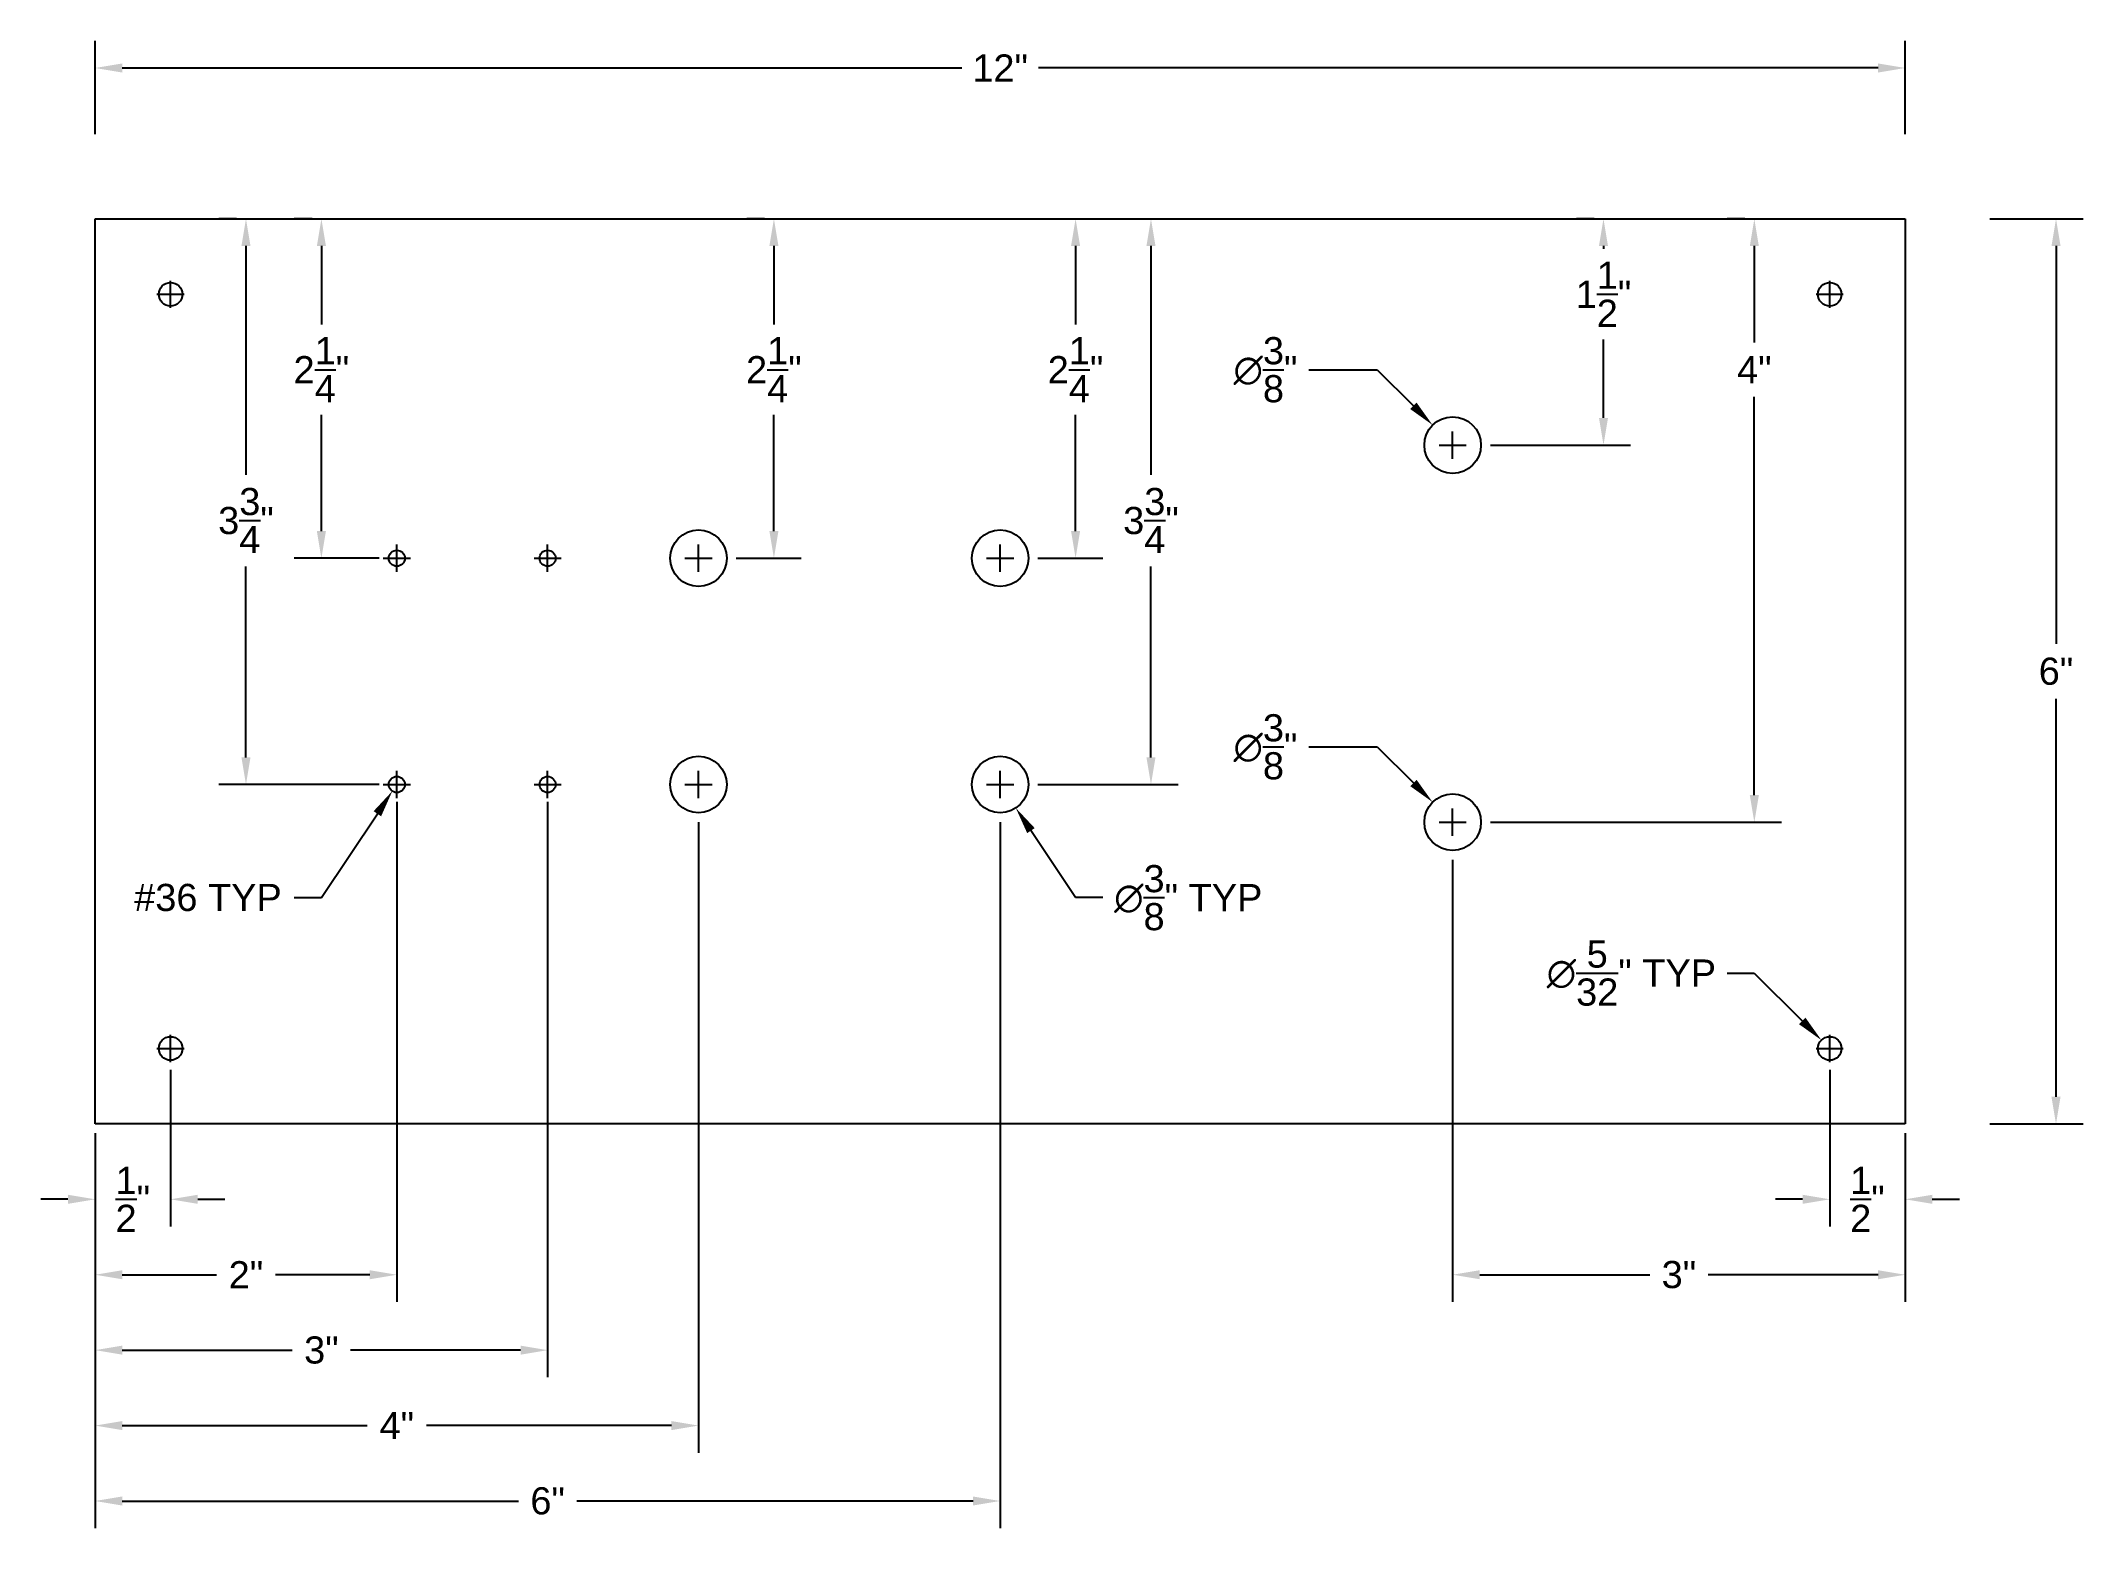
# Model space of a CAD drawing. Header units: inches. Extents: x 2.1 to 15.7, y 2.3 to 12.2.
import ezdxf

# ---------------------------------------------------------------- set-up
doc = ezdxf.new("R2010")
doc.units = ezdxf.units.IN
doc.header["$MEASUREMENT"] = 0
doc.styles.get("Standard").update_dxf_attribs({"font": 'arial.ttf'})
doc.dimstyles.get("Standard").update_dxf_attribs({"dimtxt": 0.18, "dimasz": 0.18, "dimexe": 0.18, "dimexo": 0.0625, "dimgap": 0.09, "dimtad": 0, "dimtih": 1, "dimtoh": 1, "dimdec": 4, "dimzin": 0, "dimdsep": 46, "dimlunit": 5, "dimtxsty": 'Standard', "dimcen": 0.09, "dimadec": 0, "dimazin": 0, "dimtfac": 1, "dimtdec": 4, "dimtofl": 0, "dimtmove": 0, "dimatfit": 3, "dimfxl": 1, "dimtolj": 1, "dimtzin": 0, "dimarcsym": 0})

# ---------------------------------------------------------------- blocks, each defined once
blk = doc.blocks.new('*D1')
at = {"color": 0, "lineweight": -2, "transparency": 16777216}
for p, q in [((15.062, 11), (15.68, 11)), ((15.5, 10.82), (15.5, 8.182)), ((15.5, 5.18), (15.5, 7.818)), ((15.062, 5), (15.68, 5))]:
    blk.add_line(p, q, dxfattribs=at)
at = {"color": 0, "transparency": 16777216}
for points in [[(15.47, 10.82), (15.53, 10.82), (15.5, 11)], [(15.47, 5.18), (15.53, 5.18), (15.5, 5)]]:
    blk.add_solid(points, dxfattribs=at)
at = {"layer": 'Defpoints', "color": 0, "transparency": 16777216}
for p in [(15, 11), (15, 5), (15.5, 5)]:
    blk.add_point(p, dxfattribs=at)
at = {"color": 0, "transparency": 16777216, "insert": (15.5, 8), "char_height": 0.18, "attachment_point": 5}
blk.add_mtext('\\A1;6"', dxfattribs=at)
blk = doc.blocks.new('*D2')
at = {"color": 0, "lineweight": -2, "transparency": 16777216}
for p, q in [((2.5, 11.562), (2.5, 12.18)), ((14.5, 11.562), (14.5, 12.18)), ((2.68, 12), (8.245, 12)), ((14.32, 12), (8.755, 12))]:
    blk.add_line(p, q, dxfattribs=at)
at = {"color": 0, "transparency": 16777216}
for points in [[(2.68, 12.03), (2.68, 11.97), (2.5, 12)], [(14.32, 12.03), (14.32, 11.97), (14.5, 12)]]:
    blk.add_solid(points, dxfattribs=at)
at = {"layer": 'Defpoints', "color": 0, "transparency": 16777216}
for p in [(14.5, 12), (2.5, 11.5), (14.5, 11.5)]:
    blk.add_point(p, dxfattribs=at)
at = {"color": 0, "transparency": 16777216, "insert": (8.5, 12), "char_height": 0.18, "attachment_point": 5}
blk.add_mtext('\\A1;12"', dxfattribs=at)
blk = doc.blocks.new('*D3')
at = {"color": 0, "lineweight": -2, "transparency": 16777216}
for p, q in [((12.438, 11), (12.32, 11)), ((12.5, 10.82), (12.5, 10.801)), ((12.5, 9.68), (12.5, 10.199)), ((11.75, 9.5), (12.68, 9.5))]:
    blk.add_line(p, q, dxfattribs=at)
at = {"color": 0, "transparency": 16777216}
for points in [[(12.47, 10.82), (12.53, 10.82), (12.5, 11)], [(12.47, 9.68), (12.53, 9.68), (12.5, 9.5)]]:
    blk.add_solid(points, dxfattribs=at)
at = {"layer": 'Defpoints', "color": 0, "transparency": 16777216}
for p in [(12.5, 11), (11.688, 9.5), (12.5, 9.5)]:
    blk.add_point(p, dxfattribs=at)
at = {"color": 0, "transparency": 16777216, "insert": (12.5, 10.5), "char_height": 0.18, "attachment_point": 5}
blk.add_mtext('\\A1;1{\\H1.000000x;\\S1/2;}"', dxfattribs=at)
blk = doc.blocks.new('*D4')
at = {"color": 0, "lineweight": -2, "transparency": 16777216}
for p, q in [((13.4375, 11), (13.32, 11)), ((13.5, 10.82), (13.5, 10.18)), ((13.5, 7.18), (13.5, 9.82)), ((11.75, 7), (13.68, 7))]:
    blk.add_line(p, q, dxfattribs=at)
at = {"color": 0, "transparency": 16777216}
for points in [[(13.47, 10.82), (13.53, 10.82), (13.5, 11)], [(13.47, 7.18), (13.53, 7.18), (13.5, 7)]]:
    blk.add_solid(points, dxfattribs=at)
at = {"layer": 'Defpoints', "color": 0, "transparency": 16777216}
for p in [(13.5, 11), (11.6875, 7), (13.5, 7)]:
    blk.add_point(p, dxfattribs=at)
at = {"color": 0, "transparency": 16777216, "insert": (13.5, 10), "char_height": 0.18, "attachment_point": 5}
blk.add_mtext('\\A1;4"', dxfattribs=at)
blk = doc.blocks.new('*D5')
at = {"color": 0, "lineweight": -2, "transparency": 16777216}
for p, q in [((10.546, 10), (11, 10)), ((11, 10), (11.24, 9.76)), ((11.41, 9.5), (11.59, 9.5)), ((11.5, 9.41), (11.5, 9.59))]:
    blk.add_line(p, q, dxfattribs=at)
at = {"color": 0, "transparency": 16777216}
blk.add_solid([(11.261, 9.781), (11.219, 9.739), (11.367, 9.633)], dxfattribs=at)
at = {"layer": 'Defpoints', "color": 0, "transparency": 16777216}
for p in [(11.367, 9.633), (11.633, 9.367)]:
    blk.add_point(p, dxfattribs=at)
at = {"color": 0, "transparency": 16777216, "insert": (10.259, 10), "char_height": 0.18, "attachment_point": 5}
blk.add_mtext('\\A1;∅{\\H1.000000x;\\S3/8;}"', dxfattribs=at)
blk = doc.blocks.new('*D6')
at = {"color": 0, "lineweight": -2, "transparency": 16777216}
for p, q in [((10.546, 7.5), (11, 7.5)), ((11, 7.5), (11.24, 7.26)), ((11.5, 6.91), (11.5, 7.09)), ((11.41, 7), (11.59, 7))]:
    blk.add_line(p, q, dxfattribs=at)
at = {"color": 0, "transparency": 16777216}
blk.add_solid([(11.261, 7.281), (11.219, 7.239), (11.367, 7.133)], dxfattribs=at)
at = {"layer": 'Defpoints', "color": 0, "transparency": 16777216}
for p in [(11.367, 7.133), (11.633, 6.867)]:
    blk.add_point(p, dxfattribs=at)
at = {"color": 0, "transparency": 16777216, "insert": (10.259, 7.5), "char_height": 0.18, "attachment_point": 5}
blk.add_mtext('\\A1;∅{\\H1.000000x;\\S3/8;}"', dxfattribs=at)
blk = doc.blocks.new('*D11')
at = {"color": 0, "lineweight": -2, "transparency": 16777216}
for p, q in [((3, 5.359375), (3, 4.32)), ((2.5, 4.9375), (2.5, 4.32)), ((2.32, 4.5), (2.14, 4.5)), ((3.18, 4.5), (3.36, 4.5))]:
    blk.add_line(p, q, dxfattribs=at)
at = {"color": 0, "transparency": 16777216}
for points in [[(2.32, 4.53), (2.32, 4.47), (2.5, 4.5)], [(3.18, 4.53), (3.18, 4.47), (3, 4.5)]]:
    blk.add_solid(points, dxfattribs=at)
at = {"layer": 'Defpoints', "color": 0, "transparency": 16777216}
for p in [(3, 5.421875), (2.5, 5), (3, 4.5)]:
    blk.add_point(p, dxfattribs=at)
at = {"color": 0, "transparency": 16777216, "insert": (2.75, 4.5), "char_height": 0.18, "attachment_point": 5}
blk.add_mtext('\\A1;{\\H1.000000x;\\S1/2;}"', dxfattribs=at)
blk = doc.blocks.new('*D12')
at = {"color": 0, "lineweight": -2, "transparency": 16777216}
for p, q in [((4.5, 7.134), (4.5, 3.82)), ((2.5, 4.938), (2.5, 3.82)), ((2.68, 4), (3.305, 4)), ((4.32, 4), (3.695, 4))]:
    blk.add_line(p, q, dxfattribs=at)
at = {"color": 0, "transparency": 16777216}
for points in [[(2.68, 4.03), (2.68, 3.97), (2.5, 4)], [(4.32, 4.03), (4.32, 3.97), (4.5, 4)]]:
    blk.add_solid(points, dxfattribs=at)
at = {"layer": 'Defpoints', "color": 0, "transparency": 16777216}
for p in [(4.5, 7.197), (2.5, 5), (4.5, 4)]:
    blk.add_point(p, dxfattribs=at)
at = {"color": 0, "transparency": 16777216, "insert": (3.5, 4), "char_height": 0.18, "attachment_point": 5}
blk.add_mtext('\\A1;2"', dxfattribs=at)
blk = doc.blocks.new('*D13')
at = {"color": 0, "lineweight": -2, "transparency": 16777216}
for p, q in [((5.5, 7.134), (5.5, 3.32)), ((2.5, 4.938), (2.5, 3.32)), ((2.68, 3.5), (3.807, 3.5)), ((5.32, 3.5), (4.193, 3.5))]:
    blk.add_line(p, q, dxfattribs=at)
at = {"color": 0, "transparency": 16777216}
for points in [[(2.68, 3.53), (2.68, 3.47), (2.5, 3.5)], [(5.32, 3.53), (5.32, 3.47), (5.5, 3.5)]]:
    blk.add_solid(points, dxfattribs=at)
at = {"layer": 'Defpoints', "color": 0, "transparency": 16777216}
for p in [(5.5, 7.197), (2.5, 5), (5.5, 3.5)]:
    blk.add_point(p, dxfattribs=at)
at = {"color": 0, "transparency": 16777216, "insert": (4, 3.5), "char_height": 0.18, "attachment_point": 5}
blk.add_mtext('\\A1;3"', dxfattribs=at)
blk = doc.blocks.new('*D14')
at = {"color": 0, "lineweight": -2, "transparency": 16777216}
for p, q in [((6.5, 7), (6.5, 2.82)), ((2.5, 4.938), (2.5, 2.82)), ((2.68, 3), (4.303, 3)), ((6.32, 3), (4.697, 3))]:
    blk.add_line(p, q, dxfattribs=at)
at = {"color": 0, "transparency": 16777216}
for points in [[(2.68, 3.03), (2.68, 2.97), (2.5, 3)], [(6.32, 3.03), (6.32, 2.97), (6.5, 3)]]:
    blk.add_solid(points, dxfattribs=at)
at = {"layer": 'Defpoints', "color": 0, "transparency": 16777216}
for p in [(6.5, 7.062), (2.5, 5), (6.5, 3)]:
    blk.add_point(p, dxfattribs=at)
at = {"color": 0, "transparency": 16777216, "insert": (4.5, 3), "char_height": 0.18, "attachment_point": 5}
blk.add_mtext('\\A1;4"', dxfattribs=at)
blk = doc.blocks.new('*D15')
at = {"color": 0, "lineweight": -2, "transparency": 16777216}
for p, q in [((8.5, 7), (8.5, 2.32)), ((2.5, 4.938), (2.5, 2.32)), ((2.68, 2.5), (5.306, 2.5)), ((8.32, 2.5), (5.694, 2.5))]:
    blk.add_line(p, q, dxfattribs=at)
at = {"color": 0, "transparency": 16777216}
for points in [[(2.68, 2.53), (2.68, 2.47), (2.5, 2.5)], [(8.32, 2.53), (8.32, 2.47), (8.5, 2.5)]]:
    blk.add_solid(points, dxfattribs=at)
at = {"layer": 'Defpoints', "color": 0, "transparency": 16777216}
for p in [(8.5, 7.062), (2.5, 5), (8.5, 2.5)]:
    blk.add_point(p, dxfattribs=at)
at = {"color": 0, "transparency": 16777216, "insert": (5.5, 2.5), "char_height": 0.18, "attachment_point": 5}
blk.add_mtext('\\A1;6"', dxfattribs=at)
blk = doc.blocks.new('*D16')
at = {"color": 0, "lineweight": -2, "transparency": 16777216}
for p, q in [((14, 5.359375), (14, 4.32)), ((14.5, 4.9375), (14.5, 4.32)), ((13.82, 4.5), (13.64, 4.5)), ((14.68, 4.5), (14.86, 4.5))]:
    blk.add_line(p, q, dxfattribs=at)
at = {"color": 0, "transparency": 16777216}
for points in [[(13.82, 4.53), (13.82, 4.47), (14, 4.5)], [(14.68, 4.53), (14.68, 4.47), (14.5, 4.5)]]:
    blk.add_solid(points, dxfattribs=at)
at = {"layer": 'Defpoints', "color": 0, "transparency": 16777216}
for p in [(14, 5.421875), (14.5, 5), (14, 4.5)]:
    blk.add_point(p, dxfattribs=at)
at = {"color": 0, "transparency": 16777216, "insert": (14.25, 4.5), "char_height": 0.18, "attachment_point": 5}
blk.add_mtext('\\A1;{\\H1.000000x;\\S1/2;}"', dxfattribs=at)
blk = doc.blocks.new('*D17')
at = {"color": 0, "lineweight": -2, "transparency": 16777216}
for p, q in [((11.5, 6.75), (11.5, 3.82)), ((14.5, 4.938), (14.5, 3.82)), ((11.68, 4), (12.807, 4)), ((14.32, 4), (13.193, 4))]:
    blk.add_line(p, q, dxfattribs=at)
at = {"color": 0, "transparency": 16777216}
for points in [[(11.68, 4.03), (11.68, 3.97), (11.5, 4)], [(14.32, 4.03), (14.32, 3.97), (14.5, 4)]]:
    blk.add_solid(points, dxfattribs=at)
at = {"layer": 'Defpoints', "color": 0, "transparency": 16777216}
for p in [(11.5, 6.812), (14.5, 5), (11.5, 4)]:
    blk.add_point(p, dxfattribs=at)
at = {"color": 0, "transparency": 16777216, "insert": (13, 4), "char_height": 0.18, "attachment_point": 5}
blk.add_mtext('\\A1;3"', dxfattribs=at)
blk = doc.blocks.new('*D18')
at = {"color": 0, "lineweight": -2, "transparency": 16777216}
for p, q in [((9.062, 11), (9.18, 11)), ((9, 10.82), (9, 10.3)), ((9, 8.93), (9, 9.7)), ((8.75, 8.75), (9.18, 8.75))]:
    blk.add_line(p, q, dxfattribs=at)
at = {"color": 0, "transparency": 16777216}
for points in [[(8.97, 10.82), (9.03, 10.82), (9, 11)], [(8.97, 8.93), (9.03, 8.93), (9, 8.75)]]:
    blk.add_solid(points, dxfattribs=at)
at = {"layer": 'Defpoints', "color": 0, "transparency": 16777216}
for p in [(9, 11), (8.688, 8.75), (9, 8.75)]:
    blk.add_point(p, dxfattribs=at)
at = {"color": 0, "transparency": 16777216, "insert": (9, 10), "char_height": 0.18, "attachment_point": 5}
blk.add_mtext('\\A1;2{\\H1.000000x;\\S1/4;}"', dxfattribs=at)
blk = doc.blocks.new('*D19')
at = {"color": 0, "lineweight": -2, "transparency": 16777216}
for p, q in [((9.562, 11), (9.68, 11)), ((9.5, 10.82), (9.5, 9.304)), ((9.5, 7.43), (9.5, 8.696)), ((8.75, 7.25), (9.68, 7.25))]:
    blk.add_line(p, q, dxfattribs=at)
at = {"color": 0, "transparency": 16777216}
for points in [[(9.47, 10.82), (9.53, 10.82), (9.5, 11)], [(9.47, 7.43), (9.53, 7.43), (9.5, 7.25)]]:
    blk.add_solid(points, dxfattribs=at)
at = {"layer": 'Defpoints', "color": 0, "transparency": 16777216}
for p in [(9.5, 11), (8.688, 7.25), (9.5, 7.25)]:
    blk.add_point(p, dxfattribs=at)
at = {"color": 0, "transparency": 16777216, "insert": (9.5, 9), "char_height": 0.18, "attachment_point": 5}
blk.add_mtext('\\A1;3{\\H1.000000x;\\S3/4;}"', dxfattribs=at)
blk = doc.blocks.new('*D22')
at = {"color": 0, "lineweight": -2, "transparency": 16777216}
for p, q in [((6.938, 11), (6.82, 11)), ((7, 10.82), (7, 10.3)), ((7, 8.93), (7, 9.7)), ((6.75, 8.75), (7.18, 8.75))]:
    blk.add_line(p, q, dxfattribs=at)
at = {"color": 0, "transparency": 16777216}
for points in [[(6.97, 10.82), (7.03, 10.82), (7, 11)], [(6.97, 8.93), (7.03, 8.93), (7, 8.75)]]:
    blk.add_solid(points, dxfattribs=at)
at = {"layer": 'Defpoints', "color": 0, "transparency": 16777216}
for p in [(7, 11), (6.688, 8.75), (7, 8.75)]:
    blk.add_point(p, dxfattribs=at)
at = {"color": 0, "transparency": 16777216, "insert": (7, 10), "char_height": 0.18, "attachment_point": 5}
blk.add_mtext('\\A1;2{\\H1.000000x;\\S1/4;}"', dxfattribs=at)
blk = doc.blocks.new('*D24')
at = {"color": 0, "lineweight": -2, "transparency": 16777216}
for p, q in [((3.938, 11), (3.82, 11)), ((4, 10.82), (4, 10.3)), ((4, 8.93), (4, 9.7)), ((4.384, 8.75), (3.82, 8.75))]:
    blk.add_line(p, q, dxfattribs=at)
at = {"color": 0, "transparency": 16777216}
for points in [[(3.97, 10.82), (4.03, 10.82), (4, 11)], [(3.97, 8.93), (4.03, 8.93), (4, 8.75)]]:
    blk.add_solid(points, dxfattribs=at)
at = {"layer": 'Defpoints', "color": 0, "transparency": 16777216}
for p in [(4, 11), (4, 11), (4.447, 8.75)]:
    blk.add_point(p, dxfattribs=at)
at = {"color": 0, "transparency": 16777216, "insert": (4, 10), "char_height": 0.18, "attachment_point": 5}
blk.add_mtext('\\A1;2{\\H1.000000x;\\S1/4;}"', dxfattribs=at)
blk = doc.blocks.new('*D25')
at = {"color": 0, "lineweight": -2, "transparency": 16777216}
for p, q in [((3.438, 11), (3.32, 11)), ((3.5, 10.82), (3.5, 9.304)), ((3.5, 7.43), (3.5, 8.696)), ((4.384, 7.25), (3.32, 7.25))]:
    blk.add_line(p, q, dxfattribs=at)
at = {"color": 0, "transparency": 16777216}
for points in [[(3.47, 10.82), (3.53, 10.82), (3.5, 11)], [(3.47, 7.43), (3.53, 7.43), (3.5, 7.25)]]:
    blk.add_solid(points, dxfattribs=at)
at = {"layer": 'Defpoints', "color": 0, "transparency": 16777216}
for p in [(3.5, 11), (3.5, 11), (4.447, 7.25)]:
    blk.add_point(p, dxfattribs=at)
at = {"color": 0, "transparency": 16777216, "insert": (3.5, 9), "char_height": 0.18, "attachment_point": 5}
blk.add_mtext('\\A1;3{\\H1.000000x;\\S3/4;}"', dxfattribs=at)
blk = doc.blocks.new('*D26')
at = {"color": 0, "lineweight": -2, "transparency": 16777216}
for p, q in [((8.5, 7.16), (8.5, 7.34)), ((8.41, 7.25), (8.59, 7.25)), ((9, 6.5), (8.704, 6.944)), ((9.18, 6.5), (9, 6.5))]:
    blk.add_line(p, q, dxfattribs=at)
at = {"color": 0, "transparency": 16777216}
blk.add_solid([(8.729, 6.961), (8.679, 6.928), (8.604, 7.094)], dxfattribs=at)
at = {"layer": 'Defpoints', "color": 0, "transparency": 16777216}
for p in [(8.396, 7.406), (8.604, 7.094)]:
    blk.add_point(p, dxfattribs=at)
at = {"color": 0, "transparency": 16777216, "insert": (9.747, 6.5), "char_height": 0.18, "attachment_point": 5}
blk.add_mtext('\\A1;∅{\\H1.000000x;\\S3/8;}" TYP', dxfattribs=at)
blk = doc.blocks.new('*D27')
at = {"color": 0, "lineweight": -2, "transparency": 16777216}
for p, q in [((4.5, 7.16), (4.5, 7.34)), ((4.41, 7.25), (4.59, 7.25)), ((4, 6.5), (4.371, 7.056)), ((3.82, 6.5), (4, 6.5))]:
    blk.add_line(p, q, dxfattribs=at)
at = {"color": 0, "transparency": 16777216}
blk.add_solid([(4.346, 7.073), (4.396, 7.039), (4.47, 7.206)], dxfattribs=at)
at = {"layer": 'Defpoints', "color": 0, "transparency": 16777216}
for p in [(4.47, 7.206), (4.53, 7.294)]:
    blk.add_point(p, dxfattribs=at)
at = {"color": 0, "transparency": 16777216, "insert": (3.248, 6.5), "char_height": 0.18, "attachment_point": 5}
blk.add_mtext('\\A1;#36 TYP', dxfattribs=at)
blk = doc.blocks.new('*D28')
at = {"color": 0, "lineweight": -2, "transparency": 16777216}
for p, q in [((13.32, 6), (13.5, 6)), ((13.5, 6), (13.817, 5.683)), ((14, 5.41), (14, 5.59)), ((13.91, 5.5), (14.09, 5.5))]:
    blk.add_line(p, q, dxfattribs=at)
at = {"color": 0, "transparency": 16777216}
blk.add_solid([(13.839, 5.704), (13.796, 5.661), (13.945, 5.555)], dxfattribs=at)
at = {"layer": 'Defpoints', "color": 0, "transparency": 16777216}
for p in [(13.945, 5.555), (14.055, 5.445)]:
    blk.add_point(p, dxfattribs=at)
at = {"color": 0, "transparency": 16777216, "insert": (12.685, 6), "char_height": 0.18, "attachment_point": 5}
blk.add_mtext('\\A1;∅{\\H1.000000x;\\S5/32;}" TYP', dxfattribs=at)

msp = doc.modelspace()

# ---------------------------------------------------------------- linework, layer by layer
for p, q in [((2.5, 11), (14.5, 11)), ((2.5, 5), (2.5, 11)), ((14.5, 11), (14.5, 5)), ((3, 10.41), (3, 10.59)), ((14, 10.41), (14, 10.59)), ((2.91, 10.5), (3.09, 10.5)), ((13.91, 10.5), (14.09, 10.5)), ((11.41, 9.5), (11.59, 9.5)), ((11.5, 9.41), (11.5, 9.59)), ((4.5, 8.66), (4.5, 8.84)), ((5.5, 8.66), (5.5, 8.84)), ((6.5, 8.66), (6.5, 8.84)), ((8.5, 8.66), (8.5, 8.84)), ((4.41, 8.75), (4.59, 8.75)), ((5.41, 8.75), (5.59, 8.75)), ((6.41, 8.75), (6.59, 8.75)), ((8.41, 8.75), (8.59, 8.75)), ((4.5, 7.16), (4.5, 7.34)), ((5.5, 7.16), (5.5, 7.34)), ((6.5, 7.16), (6.5, 7.34)), ((8.5, 7.16), (8.5, 7.34)), ((4.41, 7.25), (4.59, 7.25)), ((5.41, 7.25), (5.59, 7.25)), ((6.41, 7.25), (6.59, 7.25)), ((8.41, 7.25), (8.59, 7.25)), ((11.5, 6.91), (11.5, 7.09)), ((11.41, 7), (11.59, 7)), ((3, 5.41), (3, 5.59)), ((14, 5.41), (14, 5.59)), ((2.91, 5.5), (3.09, 5.5)), ((13.91, 5.5), (14.09, 5.5)), ((14.5, 5), (2.5, 5))]:
    msp.add_line(p, q)
for centre, radius in [((3, 10.5), 0.078125), ((14, 10.5), 0.078125), ((11.5, 9.5), 0.1875), ((6.5, 8.75), 0.1875), ((8.5, 8.75), 0.1875), ((4.5, 8.75), 0.05325), ((5.5, 8.75), 0.05325), ((6.5, 7.25), 0.1875), ((8.5, 7.25), 0.1875), ((4.5, 7.25), 0.05325), ((5.5, 7.25), 0.05325), ((11.5, 7), 0.1875), ((3, 5.5), 0.078125), ((14, 5.5), 0.078125)]:
    msp.add_circle(centre, radius)

# ---------------------------------------------------------------- dimensions: what is measured, and where the dimension line sits
for base, p1, p2, picture, middle in [((14.5, 12), (2.5, 11.5), (14.5, 11.5), '*D2', (8.5, 12)), ((4.5, 4), (2.5, 5), (4.5, 7.19675), '*D12', (3.5, 4)), ((5.5, 3.5), (2.5, 5), (5.5, 7.19675), '*D13', (4, 3.5)), ((6.5, 3), (2.5, 5), (6.5, 7.0625), '*D14', (4.5, 3)), ((8.5, 2.5), (2.5, 5), (8.5, 7.0625), '*D15', (5.5, 2.5)), ((11.5, 4), (14.5, 5), (11.5, 6.8125), '*D17', (13, 4)), ((3, 4.5), (2.5, 5), (3, 5.421875), '*D11', (2.75, 4.5)), ((14, 4.5), (14.5, 5), (14, 5.421875), '*D16', (14.25, 4.5))]:
    dim = msp.add_linear_dim(base=base, p1=p1, p2=p2, dimstyle='Standard', override={"dimpost": '"'})
    dim.commit()
    dim.dimension.update_dxf_attribs({"geometry": picture, "text_midpoint": middle})
for base, p1, p2, picture, middle in [((3.5, 11), (4.44675, 7.25), (3.5, 11), '*D25', (3.5, 9)), ((4, 11), (4.44675, 8.75), (4, 11), '*D24', (4, 10)), ((7, 8.75), (7, 11), (6.6875, 8.75), '*D22', (7, 10)), ((9, 8.75), (9, 11), (8.6875, 8.75), '*D18', (9, 10)), ((9.5, 7.25), (9.5, 11), (8.6875, 7.25), '*D19', (9.5, 9)), ((12.5, 9.5), (12.5, 11), (11.6875, 9.5), '*D3', (12.5, 10.5)), ((13.5, 7), (13.5, 11), (11.6875, 7), '*D4', (13.5, 10))]:
    dim = msp.add_linear_dim(base=base, p1=p1, p2=p2, angle=90, dimstyle='Standard', override={"dimpost": '"'})
    dim.commit()
    dim.dimension.update_dxf_attribs({"geometry": picture, "text_midpoint": middle, "dimtype": 160})
dim = msp.add_linear_dim(base=(15.5, 5), p1=(15, 11), p2=(15, 5), angle=90, dimstyle='Standard', override={"dimpost": '"'})
dim.commit()
dim.dimension.update_dxf_attribs({"geometry": '*D1', "text_midpoint": (15.5, 8)})
for p1, p2, picture, middle in [((11.632583, 9.367417), (11.367417, 9.632583), '*D5', (10.258759, 10)), ((11.632583, 6.867417), (11.367417, 7.132583), '*D6', (10.258759, 7.5))]:
    dim = msp.add_diameter_dim_2p(p1=p1, p2=p2, dimstyle='Standard', override={"dimpost": '"'})
    dim.commit()
    dim.dimension.update_dxf_attribs({"geometry": picture, "text_midpoint": middle, "dimtype": 163})
for p1, p2, text, override, picture, middle in [((4.529538, 7.294307), (4.470462, 7.205693), '#36 TYP', {"dimpost": '"'}, '*D27', (3.247524, 6.5)), ((8.395994, 7.406009), (8.604006, 7.093991), '<> TYP', {"dimpost": '"'}, '*D26', (9.746644, 6.5)), ((14.055243, 5.444757), (13.944757, 5.555243), '<> TYP', {"dimdec": 5, "dimpost": '"'}, '*D28', (12.68472, 6))]:
    dim = msp.add_diameter_dim_2p(p1=p1, p2=p2, text=text, dimstyle='Standard', override=override)
    dim.commit()
    dim.dimension.update_dxf_attribs({"geometry": picture, "text_midpoint": middle, "dimtype": 163})

doc.saveas('drawing.dxf')
